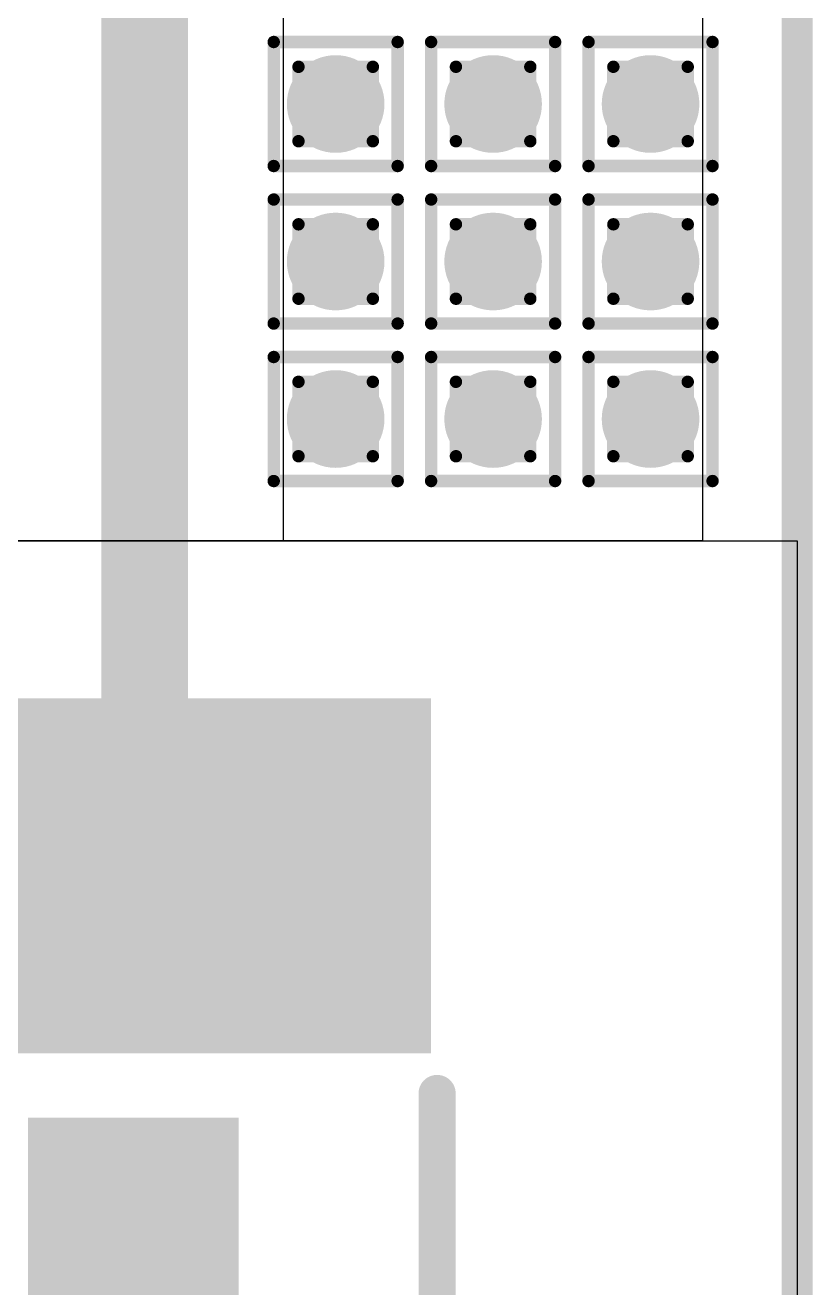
# Model space of a CAD drawing. Header units: inches. Extents: x -12 to 5357, y -8 to 5291.
# Drawn here: x 42.84 to 46.06, y 20.3 to 25.47 of the extents above; entities that cross this region are included whole.
import ezdxf

# ---------------------------------------------------------------- set-up
doc = ezdxf.new("R2010")
doc.units = ezdxf.units.IN
for name, color, linetype in [('Board Outline', 216, 'Continuous'), ('Bottom Layer', 5, 'Continuous'), ('Drill Drawing', 1, 'Continuous'), ('Ground', 16, 'Continuous'), ('Multi-Layer', 9, 'Continuous'), ('Power', 76, 'Continuous'), ('Top Layer', 1, 'Continuous'), ('Top Overlay', 2, 'Continuous'), ('Top Paste', 8, 'Continuous'), ('Top Solder', 216, 'Continuous'), ('Via Holes', 16, 'Continuous')]:
    doc.layers.add(name, color=color, linetype=linetype)

# ---------------------------------------------------------------- blocks, each defined once
blk = doc.blocks.new('0915AT43A0026001E_14')
at = {"layer": 'Top Layer'}
blk.add_hatch(color=1, dxfattribs=at).paths.add_polyline_path([(-4.0032, 1.1176), (-2.7532, 1.1176), (-2.7532, -1.1176), (-4.0032, -1.1176)])
at = {"layer": 'Top Overlay'}
blk.add_hatch(color=2, dxfattribs=at).paths.add_polyline_path([(-2.3875, -0.4317), (-1.6001, -0.4317), (-1.6001, 0.4319), (-2.3875, 0.4319)])
at = {"layer": 'Top Paste'}
blk.add_hatch(color=8, dxfattribs=at).paths.add_polyline_path([(-4.0032, 1.1176), (-2.7532, 1.1176), (-2.7532, -1.1176), (-4.0032, -1.1176)])
at = {"layer": 'Top Solder'}
blk.add_hatch(color=216, dxfattribs=at).paths.add_polyline_path([(-4.1048, 1.2192), (-2.6516, 1.2192), (-2.6516, -1.2192), (-4.1048, -1.2192)])
at = {"layer": 'Top Overlay', "const_width": 0.1524}
blk.add_lwpolyline([(2.4864, 1.2446), (-2.4865, 1.2446)], dxfattribs=at)
at = {"layer": 'Top Overlay', "const_width": 0.0762}
blk.add_lwpolyline([(-2.5246, 1.2446, 1), (-2.4484, 1.2446, 1)], format="xyb", close=True, dxfattribs=at)

msp = doc.modelspace()

# ---------------------------------------------------------------- hatches: boundary and pattern name
at = {"layer": 'Bottom Layer'}
h = msp.add_hatch(color=5, dxfattribs=at)
edge = h.paths.add_edge_path()
edge.add_arc((44.1084, 25.146), 0.2, 0, 360)
h = msp.add_hatch(color=5, dxfattribs=at)
edge = h.paths.add_edge_path()
edge.add_arc((44.7536, 25.146), 0.2, 0, 360)
h = msp.add_hatch(color=5, dxfattribs=at)
edge = h.paths.add_edge_path()
edge.add_arc((45.3988, 25.146), 0.2, 0, 360)
h = msp.add_hatch(color=5, dxfattribs=at)
edge = h.paths.add_edge_path()
edge.add_arc((44.1084, 24.5008), 0.2, 0, 360)
h = msp.add_hatch(color=5, dxfattribs=at)
edge = h.paths.add_edge_path()
edge.add_arc((44.7536, 24.5008), 0.2, 0, 360)
h = msp.add_hatch(color=5, dxfattribs=at)
edge = h.paths.add_edge_path()
edge.add_arc((45.3988, 24.5008), 0.2, 0, 360)
h = msp.add_hatch(color=5, dxfattribs=at)
edge = h.paths.add_edge_path()
edge.add_arc((44.1084, 23.8557), 0.2, 0, 360)
h = msp.add_hatch(color=5, dxfattribs=at)
edge = h.paths.add_edge_path()
edge.add_arc((44.7536, 23.8557), 0.2, 0, 360)
h = msp.add_hatch(color=5, dxfattribs=at)
edge = h.paths.add_edge_path()
edge.add_arc((45.3988, 23.8557), 0.2, 0, 360)
at = {"layer": 'Ground'}
h = msp.add_hatch(color=16, dxfattribs=at)
edge = h.paths.add_edge_path()
edge.add_arc((44.1084, 25.146), 0.2, 0, 360)
h = msp.add_hatch(color=16, dxfattribs=at)
edge = h.paths.add_edge_path()
edge.add_arc((44.7536, 25.146), 0.2, 0, 360)
h = msp.add_hatch(color=16, dxfattribs=at)
edge = h.paths.add_edge_path()
edge.add_arc((45.3988, 25.146), 0.2, 0, 360)
h = msp.add_hatch(color=16, dxfattribs=at)
edge = h.paths.add_edge_path()
edge.add_arc((44.1084, 24.5008), 0.2, 0, 360)
h = msp.add_hatch(color=16, dxfattribs=at)
edge = h.paths.add_edge_path()
edge.add_arc((44.7536, 24.5008), 0.2, 0, 360)
h = msp.add_hatch(color=16, dxfattribs=at)
edge = h.paths.add_edge_path()
edge.add_arc((45.3988, 24.5008), 0.2, 0, 360)
h = msp.add_hatch(color=16, dxfattribs=at)
edge = h.paths.add_edge_path()
edge.add_arc((44.1084, 23.8557), 0.2, 0, 360)
h = msp.add_hatch(color=16, dxfattribs=at)
edge = h.paths.add_edge_path()
edge.add_arc((44.7536, 23.8557), 0.2, 0, 360)
h = msp.add_hatch(color=16, dxfattribs=at)
edge = h.paths.add_edge_path()
edge.add_arc((45.3988, 23.8557), 0.2, 0, 360)
at = {"layer": 'Power'}
h = msp.add_hatch(color=76, dxfattribs=at)
edge = h.paths.add_edge_path()
edge.add_arc((44.1084, 25.146), 0.2, 0, 360)
h = msp.add_hatch(color=76, dxfattribs=at)
edge = h.paths.add_edge_path()
edge.add_arc((44.7536, 25.146), 0.2, 0, 360)
h = msp.add_hatch(color=76, dxfattribs=at)
edge = h.paths.add_edge_path()
edge.add_arc((45.3988, 25.146), 0.2, 0, 360)
h = msp.add_hatch(color=76, dxfattribs=at)
edge = h.paths.add_edge_path()
edge.add_arc((44.1084, 24.5008), 0.2, 0, 360)
h = msp.add_hatch(color=76, dxfattribs=at)
edge = h.paths.add_edge_path()
edge.add_arc((44.7536, 24.5008), 0.2, 0, 360)
h = msp.add_hatch(color=76, dxfattribs=at)
edge = h.paths.add_edge_path()
edge.add_arc((45.3988, 24.5008), 0.2, 0, 360)
h = msp.add_hatch(color=76, dxfattribs=at)
edge = h.paths.add_edge_path()
edge.add_arc((44.1084, 23.8557), 0.2, 0, 360)
h = msp.add_hatch(color=76, dxfattribs=at)
edge = h.paths.add_edge_path()
edge.add_arc((44.7536, 23.8557), 0.2, 0, 360)
h = msp.add_hatch(color=76, dxfattribs=at)
edge = h.paths.add_edge_path()
edge.add_arc((45.3988, 23.8557), 0.2, 0, 360)
at = {"layer": 'Top Layer'}
h = msp.add_hatch(color=1, dxfattribs=at)
edge = h.paths.add_edge_path()
edge.add_arc((44.1084, 25.146), 0.2, 0, 360)
h = msp.add_hatch(color=1, dxfattribs=at)
edge = h.paths.add_edge_path()
edge.add_arc((44.7536, 25.146), 0.2, 0, 360)
h = msp.add_hatch(color=1, dxfattribs=at)
edge = h.paths.add_edge_path()
edge.add_arc((45.3988, 25.146), 0.2, 0, 360)
h = msp.add_hatch(color=1, dxfattribs=at)
edge = h.paths.add_edge_path()
edge.add_arc((44.1084, 24.5008), 0.2, 0, 360)
h = msp.add_hatch(color=1, dxfattribs=at)
edge = h.paths.add_edge_path()
edge.add_arc((44.7536, 24.5008), 0.2, 0, 360)
h = msp.add_hatch(color=1, dxfattribs=at)
edge = h.paths.add_edge_path()
edge.add_arc((45.3988, 24.5008), 0.2, 0, 360)
h = msp.add_hatch(color=1, dxfattribs=at)
edge = h.paths.add_edge_path()
edge.add_arc((44.1084, 23.8557), 0.2, 0, 360)
h = msp.add_hatch(color=1, dxfattribs=at)
edge = h.paths.add_edge_path()
edge.add_arc((44.7536, 23.8557), 0.2, 0, 360)
h = msp.add_hatch(color=1, dxfattribs=at)
edge = h.paths.add_edge_path()
edge.add_arc((45.3988, 23.8557), 0.2, 0, 360)
at = {"layer": 'Via Holes'}
h = msp.add_hatch(color=7, dxfattribs=at)
edge = h.paths.add_edge_path()
edge.add_arc((44.1084, 25.146), 0.1, 0, 360)
h = msp.add_hatch(color=7, dxfattribs=at)
edge = h.paths.add_edge_path()
edge.add_arc((44.7536, 25.146), 0.1, 0, 360)
h = msp.add_hatch(color=7, dxfattribs=at)
edge = h.paths.add_edge_path()
edge.add_arc((45.3988, 25.146), 0.1, 0, 360)
h = msp.add_hatch(color=7, dxfattribs=at)
edge = h.paths.add_edge_path()
edge.add_arc((44.1084, 24.5008), 0.1, 0, 360)
h = msp.add_hatch(color=7, dxfattribs=at)
edge = h.paths.add_edge_path()
edge.add_arc((44.7536, 24.5008), 0.1, 0, 360)
h = msp.add_hatch(color=7, dxfattribs=at)
edge = h.paths.add_edge_path()
edge.add_arc((45.3988, 24.5008), 0.1, 0, 360)
h = msp.add_hatch(color=7, dxfattribs=at)
edge = h.paths.add_edge_path()
edge.add_arc((44.1084, 23.8557), 0.1, 0, 360)
h = msp.add_hatch(color=7, dxfattribs=at)
edge = h.paths.add_edge_path()
edge.add_arc((44.7536, 23.8557), 0.1, 0, 360)
h = msp.add_hatch(color=7, dxfattribs=at)
edge = h.paths.add_edge_path()
edge.add_arc((45.3988, 23.8557), 0.1, 0, 360)

# ---------------------------------------------------------------- linework, layer by layer
at = {"layer": 'Board Outline', "const_width": 0.127}
msp.add_lwpolyline([(46.0001, -1.4599), (46.0001, 55.438)], dxfattribs=at)
at = {"layer": 'Bottom Layer'}
for p, q in [((45.6117, 38.3106), (45.6117, 23.3565)), ((45.6117, 23.3565), (35.0001, 23.3565))]:
    msp.add_line(p, q, dxfattribs=at)
at = {"layer": 'Drill Drawing', "const_width": 0.0508}
for points in [[(43.8544, 25.4), (44.3624, 25.4)], [(43.8544, 24.892), (43.8544, 25.4)], [(44.3624, 24.892), (44.3624, 25.4)], [(44.4996, 25.4), (45.0076, 25.4)], [(44.4996, 24.892), (44.4996, 25.4)], [(45.0076, 24.892), (45.0076, 25.4)], [(45.1448, 25.4), (45.6528, 25.4)], [(45.1448, 24.892), (45.1448, 25.4)], [(45.6528, 24.892), (45.6528, 25.4)], [(43.956, 25.2984), (44.2608, 25.2984)], [(43.956, 24.9936), (43.956, 25.2984)], [(44.2608, 24.9936), (44.2608, 25.2984)], [(44.6012, 25.2984), (44.906, 25.2984)], [(44.6012, 24.9936), (44.6012, 25.2984)], [(44.906, 24.9936), (44.906, 25.2984)], [(45.2464, 25.2984), (45.5512, 25.2984)], [(45.2464, 24.9936), (45.2464, 25.2984)], [(45.5512, 24.9936), (45.5512, 25.2984)], [(43.956, 24.9936), (44.2608, 24.9936)], [(44.6012, 24.9936), (44.906, 24.9936)], [(45.2464, 24.9936), (45.5512, 24.9936)], [(43.8544, 24.892), (44.3624, 24.892)], [(44.4996, 24.892), (45.0076, 24.892)], [(45.1448, 24.892), (45.6528, 24.892)], [(43.8544, 24.7548), (44.3624, 24.7548)], [(43.8544, 24.2468), (43.8544, 24.7548)], [(44.3624, 24.2468), (44.3624, 24.7548)], [(44.4996, 24.7548), (45.0076, 24.7548)], [(44.4996, 24.2468), (44.4996, 24.7548)], [(45.0076, 24.2468), (45.0076, 24.7548)], [(45.1448, 24.7548), (45.6528, 24.7548)], [(45.1448, 24.2468), (45.1448, 24.7548)], [(45.6528, 24.2468), (45.6528, 24.7548)], [(43.956, 24.6532), (44.2608, 24.6532)], [(43.956, 24.3484), (43.956, 24.6532)], [(44.2608, 24.3484), (44.2608, 24.6532)], [(44.6012, 24.6532), (44.906, 24.6532)], [(44.6012, 24.3484), (44.6012, 24.6532)], [(44.906, 24.3484), (44.906, 24.6532)], [(45.2464, 24.6532), (45.5512, 24.6532)], [(45.2464, 24.3484), (45.2464, 24.6532)], [(45.5512, 24.3484), (45.5512, 24.6532)], [(43.956, 24.3484), (44.2608, 24.3484)], [(44.6012, 24.3484), (44.906, 24.3484)], [(45.2464, 24.3484), (45.5512, 24.3484)], [(43.8544, 24.2468), (44.3624, 24.2468)], [(44.4996, 24.2468), (45.0076, 24.2468)], [(45.1448, 24.2468), (45.6528, 24.2468)], [(43.8544, 24.1097), (44.3624, 24.1097)], [(43.8544, 23.6017), (43.8544, 24.1097)], [(44.3624, 23.6017), (44.3624, 24.1097)], [(44.4996, 24.1097), (45.0076, 24.1097)], [(44.4996, 23.6017), (44.4996, 24.1097)], [(45.0076, 23.6017), (45.0076, 24.1097)], [(45.1448, 24.1097), (45.6528, 24.1097)], [(45.1448, 23.6017), (45.1448, 24.1097)], [(45.6528, 23.6017), (45.6528, 24.1097)], [(43.956, 24.0081), (44.2608, 24.0081)], [(43.956, 23.7033), (43.956, 24.0081)], [(44.2608, 23.7033), (44.2608, 24.0081)], [(44.6012, 24.0081), (44.906, 24.0081)], [(44.6012, 23.7033), (44.6012, 24.0081)], [(44.906, 23.7033), (44.906, 24.0081)], [(45.2464, 24.0081), (45.5512, 24.0081)], [(45.2464, 23.7033), (45.2464, 24.0081)], [(45.5512, 23.7033), (45.5512, 24.0081)], [(43.956, 23.7033), (44.2608, 23.7033)], [(44.6012, 23.7033), (44.906, 23.7033)], [(45.2464, 23.7033), (45.5512, 23.7033)], [(43.8544, 23.6017), (44.3624, 23.6017)], [(44.4996, 23.6017), (45.0076, 23.6017)], [(45.1448, 23.6017), (45.6528, 23.6017)]]:
    msp.add_lwpolyline(points, dxfattribs=at)
at = {"layer": 'Drill Drawing', "const_width": 0.0254}
for points in [[(43.8417, 25.4, 1), (43.8671, 25.4, 1)], [(43.8417, 25.4, 1), (43.8671, 25.4, 1)], [(44.3497, 25.4, 1), (44.3751, 25.4, 1)], [(44.3497, 25.4, 1), (44.3751, 25.4, 1)], [(44.4869, 25.4, 1), (44.5123, 25.4, 1)], [(44.4869, 25.4, 1), (44.5123, 25.4, 1)], [(44.9949, 25.4, 1), (45.0203, 25.4, 1)], [(44.9949, 25.4, 1), (45.0203, 25.4, 1)], [(45.1321, 25.4, 1), (45.1575, 25.4, 1)], [(45.1321, 25.4, 1), (45.1575, 25.4, 1)], [(45.6401, 25.4, 1), (45.6655, 25.4, 1)], [(45.6401, 25.4, 1), (45.6655, 25.4, 1)], [(43.9433, 25.2984, 1), (43.9687, 25.2984, 1)], [(43.9433, 25.2984, 1), (43.9687, 25.2984, 1)], [(44.2481, 25.2984, 1), (44.2735, 25.2984, 1)], [(44.2481, 25.2984, 1), (44.2735, 25.2984, 1)], [(44.5885, 25.2984, 1), (44.6139, 25.2984, 1)], [(44.5885, 25.2984, 1), (44.6139, 25.2984, 1)], [(44.8933, 25.2984, 1), (44.9187, 25.2984, 1)], [(44.8933, 25.2984, 1), (44.9187, 25.2984, 1)], [(45.2337, 25.2984, 1), (45.2591, 25.2984, 1)], [(45.2337, 25.2984, 1), (45.2591, 25.2984, 1)], [(45.5385, 25.2984, 1), (45.5639, 25.2984, 1)], [(45.5385, 25.2984, 1), (45.5639, 25.2984, 1)], [(43.9433, 24.9936, 1), (43.9687, 24.9936, 1)], [(43.9433, 24.9936, 1), (43.9687, 24.9936, 1)], [(44.2481, 24.9936, 1), (44.2735, 24.9936, 1)], [(44.2481, 24.9936, 1), (44.2735, 24.9936, 1)], [(44.5885, 24.9936, 1), (44.6139, 24.9936, 1)], [(44.5885, 24.9936, 1), (44.6139, 24.9936, 1)], [(44.8933, 24.9936, 1), (44.9187, 24.9936, 1)], [(44.8933, 24.9936, 1), (44.9187, 24.9936, 1)], [(45.2337, 24.9936, 1), (45.2591, 24.9936, 1)], [(45.2337, 24.9936, 1), (45.2591, 24.9936, 1)], [(45.5385, 24.9936, 1), (45.5639, 24.9936, 1)], [(45.5385, 24.9936, 1), (45.5639, 24.9936, 1)], [(43.8417, 24.892, 1), (43.8671, 24.892, 1)], [(43.8417, 24.892, 1), (43.8671, 24.892, 1)], [(44.3497, 24.892, 1), (44.3751, 24.892, 1)], [(44.3497, 24.892, 1), (44.3751, 24.892, 1)], [(44.4869, 24.892, 1), (44.5123, 24.892, 1)], [(44.4869, 24.892, 1), (44.5123, 24.892, 1)], [(44.9949, 24.892, 1), (45.0203, 24.892, 1)], [(44.9949, 24.892, 1), (45.0203, 24.892, 1)], [(45.1321, 24.892, 1), (45.1575, 24.892, 1)], [(45.1321, 24.892, 1), (45.1575, 24.892, 1)], [(45.6401, 24.892, 1), (45.6655, 24.892, 1)], [(45.6401, 24.892, 1), (45.6655, 24.892, 1)], [(43.8417, 24.7548, 1), (43.8671, 24.7548, 1)], [(43.8417, 24.7548, 1), (43.8671, 24.7548, 1)], [(44.3497, 24.7548, 1), (44.3751, 24.7548, 1)], [(44.3497, 24.7548, 1), (44.3751, 24.7548, 1)], [(44.4869, 24.7548, 1), (44.5123, 24.7548, 1)], [(44.4869, 24.7548, 1), (44.5123, 24.7548, 1)], [(44.9949, 24.7548, 1), (45.0203, 24.7548, 1)], [(44.9949, 24.7548, 1), (45.0203, 24.7548, 1)], [(45.1321, 24.7548, 1), (45.1575, 24.7548, 1)], [(45.1321, 24.7548, 1), (45.1575, 24.7548, 1)], [(45.6401, 24.7548, 1), (45.6655, 24.7548, 1)], [(45.6401, 24.7548, 1), (45.6655, 24.7548, 1)], [(43.9433, 24.6532, 1), (43.9687, 24.6532, 1)], [(43.9433, 24.6532, 1), (43.9687, 24.6532, 1)], [(44.2481, 24.6532, 1), (44.2735, 24.6532, 1)], [(44.2481, 24.6532, 1), (44.2735, 24.6532, 1)], [(44.5885, 24.6532, 1), (44.6139, 24.6532, 1)], [(44.5885, 24.6532, 1), (44.6139, 24.6532, 1)], [(44.8933, 24.6532, 1), (44.9187, 24.6532, 1)], [(44.8933, 24.6532, 1), (44.9187, 24.6532, 1)], [(45.2337, 24.6532, 1), (45.2591, 24.6532, 1)], [(45.2337, 24.6532, 1), (45.2591, 24.6532, 1)], [(45.5385, 24.6532, 1), (45.5639, 24.6532, 1)], [(45.5385, 24.6532, 1), (45.5639, 24.6532, 1)], [(43.9433, 24.3484, 1), (43.9687, 24.3484, 1)], [(43.9433, 24.3484, 1), (43.9687, 24.3484, 1)], [(44.2481, 24.3484, 1), (44.2735, 24.3484, 1)], [(44.2481, 24.3484, 1), (44.2735, 24.3484, 1)], [(44.5885, 24.3484, 1), (44.6139, 24.3484, 1)], [(44.5885, 24.3484, 1), (44.6139, 24.3484, 1)], [(44.8933, 24.3484, 1), (44.9187, 24.3484, 1)], [(44.8933, 24.3484, 1), (44.9187, 24.3484, 1)], [(45.2337, 24.3484, 1), (45.2591, 24.3484, 1)], [(45.2337, 24.3484, 1), (45.2591, 24.3484, 1)], [(45.5385, 24.3484, 1), (45.5639, 24.3484, 1)], [(45.5385, 24.3484, 1), (45.5639, 24.3484, 1)], [(43.8417, 24.2468, 1), (43.8671, 24.2468, 1)], [(43.8417, 24.2468, 1), (43.8671, 24.2468, 1)], [(44.3497, 24.2468, 1), (44.3751, 24.2468, 1)], [(44.3497, 24.2468, 1), (44.3751, 24.2468, 1)], [(44.4869, 24.2468, 1), (44.5123, 24.2468, 1)], [(44.4869, 24.2468, 1), (44.5123, 24.2468, 1)], [(44.9949, 24.2468, 1), (45.0203, 24.2468, 1)], [(44.9949, 24.2468, 1), (45.0203, 24.2468, 1)], [(45.1321, 24.2468, 1), (45.1575, 24.2468, 1)], [(45.1321, 24.2468, 1), (45.1575, 24.2468, 1)], [(45.6401, 24.2468, 1), (45.6655, 24.2468, 1)], [(45.6401, 24.2468, 1), (45.6655, 24.2468, 1)], [(43.8417, 24.1097, 1), (43.8671, 24.1097, 1)], [(43.8417, 24.1097, 1), (43.8671, 24.1097, 1)], [(44.3497, 24.1097, 1), (44.3751, 24.1097, 1)], [(44.3497, 24.1097, 1), (44.3751, 24.1097, 1)], [(44.4869, 24.1097, 1), (44.5123, 24.1097, 1)], [(44.4869, 24.1097, 1), (44.5123, 24.1097, 1)], [(44.9949, 24.1097, 1), (45.0203, 24.1097, 1)], [(44.9949, 24.1097, 1), (45.0203, 24.1097, 1)], [(45.1321, 24.1097, 1), (45.1575, 24.1097, 1)], [(45.1321, 24.1097, 1), (45.1575, 24.1097, 1)], [(45.6401, 24.1097, 1), (45.6655, 24.1097, 1)], [(45.6401, 24.1097, 1), (45.6655, 24.1097, 1)], [(43.9433, 24.0081, 1), (43.9687, 24.0081, 1)], [(43.9433, 24.0081, 1), (43.9687, 24.0081, 1)], [(44.2481, 24.0081, 1), (44.2735, 24.0081, 1)], [(44.2481, 24.0081, 1), (44.2735, 24.0081, 1)], [(44.5885, 24.0081, 1), (44.6139, 24.0081, 1)], [(44.5885, 24.0081, 1), (44.6139, 24.0081, 1)], [(44.8933, 24.0081, 1), (44.9187, 24.0081, 1)], [(44.8933, 24.0081, 1), (44.9187, 24.0081, 1)], [(45.2337, 24.0081, 1), (45.2591, 24.0081, 1)], [(45.2337, 24.0081, 1), (45.2591, 24.0081, 1)], [(45.5385, 24.0081, 1), (45.5639, 24.0081, 1)], [(45.5385, 24.0081, 1), (45.5639, 24.0081, 1)], [(43.9433, 23.7033, 1), (43.9687, 23.7033, 1)], [(43.9433, 23.7033, 1), (43.9687, 23.7033, 1)], [(44.2481, 23.7033, 1), (44.2735, 23.7033, 1)], [(44.2481, 23.7033, 1), (44.2735, 23.7033, 1)], [(44.5885, 23.7033, 1), (44.6139, 23.7033, 1)], [(44.5885, 23.7033, 1), (44.6139, 23.7033, 1)], [(44.8933, 23.7033, 1), (44.9187, 23.7033, 1)], [(44.8933, 23.7033, 1), (44.9187, 23.7033, 1)], [(45.2337, 23.7033, 1), (45.2591, 23.7033, 1)], [(45.2337, 23.7033, 1), (45.2591, 23.7033, 1)], [(45.5385, 23.7033, 1), (45.5639, 23.7033, 1)], [(45.5385, 23.7033, 1), (45.5639, 23.7033, 1)], [(43.8417, 23.6017, 1), (43.8671, 23.6017, 1)], [(43.8417, 23.6017, 1), (43.8671, 23.6017, 1)], [(44.3497, 23.6017, 1), (44.3751, 23.6017, 1)], [(44.3497, 23.6017, 1), (44.3751, 23.6017, 1)], [(44.4869, 23.6017, 1), (44.5123, 23.6017, 1)], [(44.4869, 23.6017, 1), (44.5123, 23.6017, 1)], [(44.9949, 23.6017, 1), (45.0203, 23.6017, 1)], [(44.9949, 23.6017, 1), (45.0203, 23.6017, 1)], [(45.1321, 23.6017, 1), (45.1575, 23.6017, 1)], [(45.1321, 23.6017, 1), (45.1575, 23.6017, 1)], [(45.6401, 23.6017, 1), (45.6655, 23.6017, 1)], [(45.6401, 23.6017, 1), (45.6655, 23.6017, 1)]]:
    msp.add_lwpolyline(points, format="xyb", close=True, dxfattribs=at)
at = {"layer": 'Ground'}
for p, q in [((45.6117, 38.3106), (45.6117, 23.3565)), ((45.6117, 23.3565), (35.0001, 23.3565))]:
    msp.add_line(p, q, dxfattribs=at)
at = {"layer": 'Multi-Layer'}
for p, q in [((35.0001, 23.3565), (46.0001, 23.3565)), ((46.0001, 23.3565), (46.0001, 13.8565))]:
    msp.add_line(p, q, dxfattribs=at)
at = {"layer": 'Top Layer'}
for p, q in [((45.6117, 38.3106), (45.6117, 23.3565)), ((43.8945, 23.3565), (43.8945, 29.1598)), ((45.6117, 23.3565), (43.8945, 23.3565))]:
    msp.add_line(p, q, dxfattribs=at)
for points, const_width in [([(43.325, 21.9847), (43.325, 29.7694)], 0.3551), ([(43.2795, 21.9847), (43.325, 21.9847)], 0.254)]:
    msp.add_lwpolyline(points, dxfattribs=dict(at, const_width=const_width))
for points, const_width in [([(43.2362, 21.9847, 1), (43.4138, 21.9847, 1)], 0.1776), ([(43.216, 21.9847, 1), (43.343, 21.9847, 1)], 0.127), ([(43.2615, 21.9847, 1), (43.3885, 21.9847, 1)], 0.127)]:
    msp.add_lwpolyline(points, format="xyb", close=True, dxfattribs=dict(at, const_width=const_width))

# ---------------------------------------------------------------- block references
at = {"rotation": 270}
msp.add_blockref('0915AT43A0026001E_14', (43.2795, 18.6065), dxfattribs=at)

doc.saveas('drawing.dxf')
